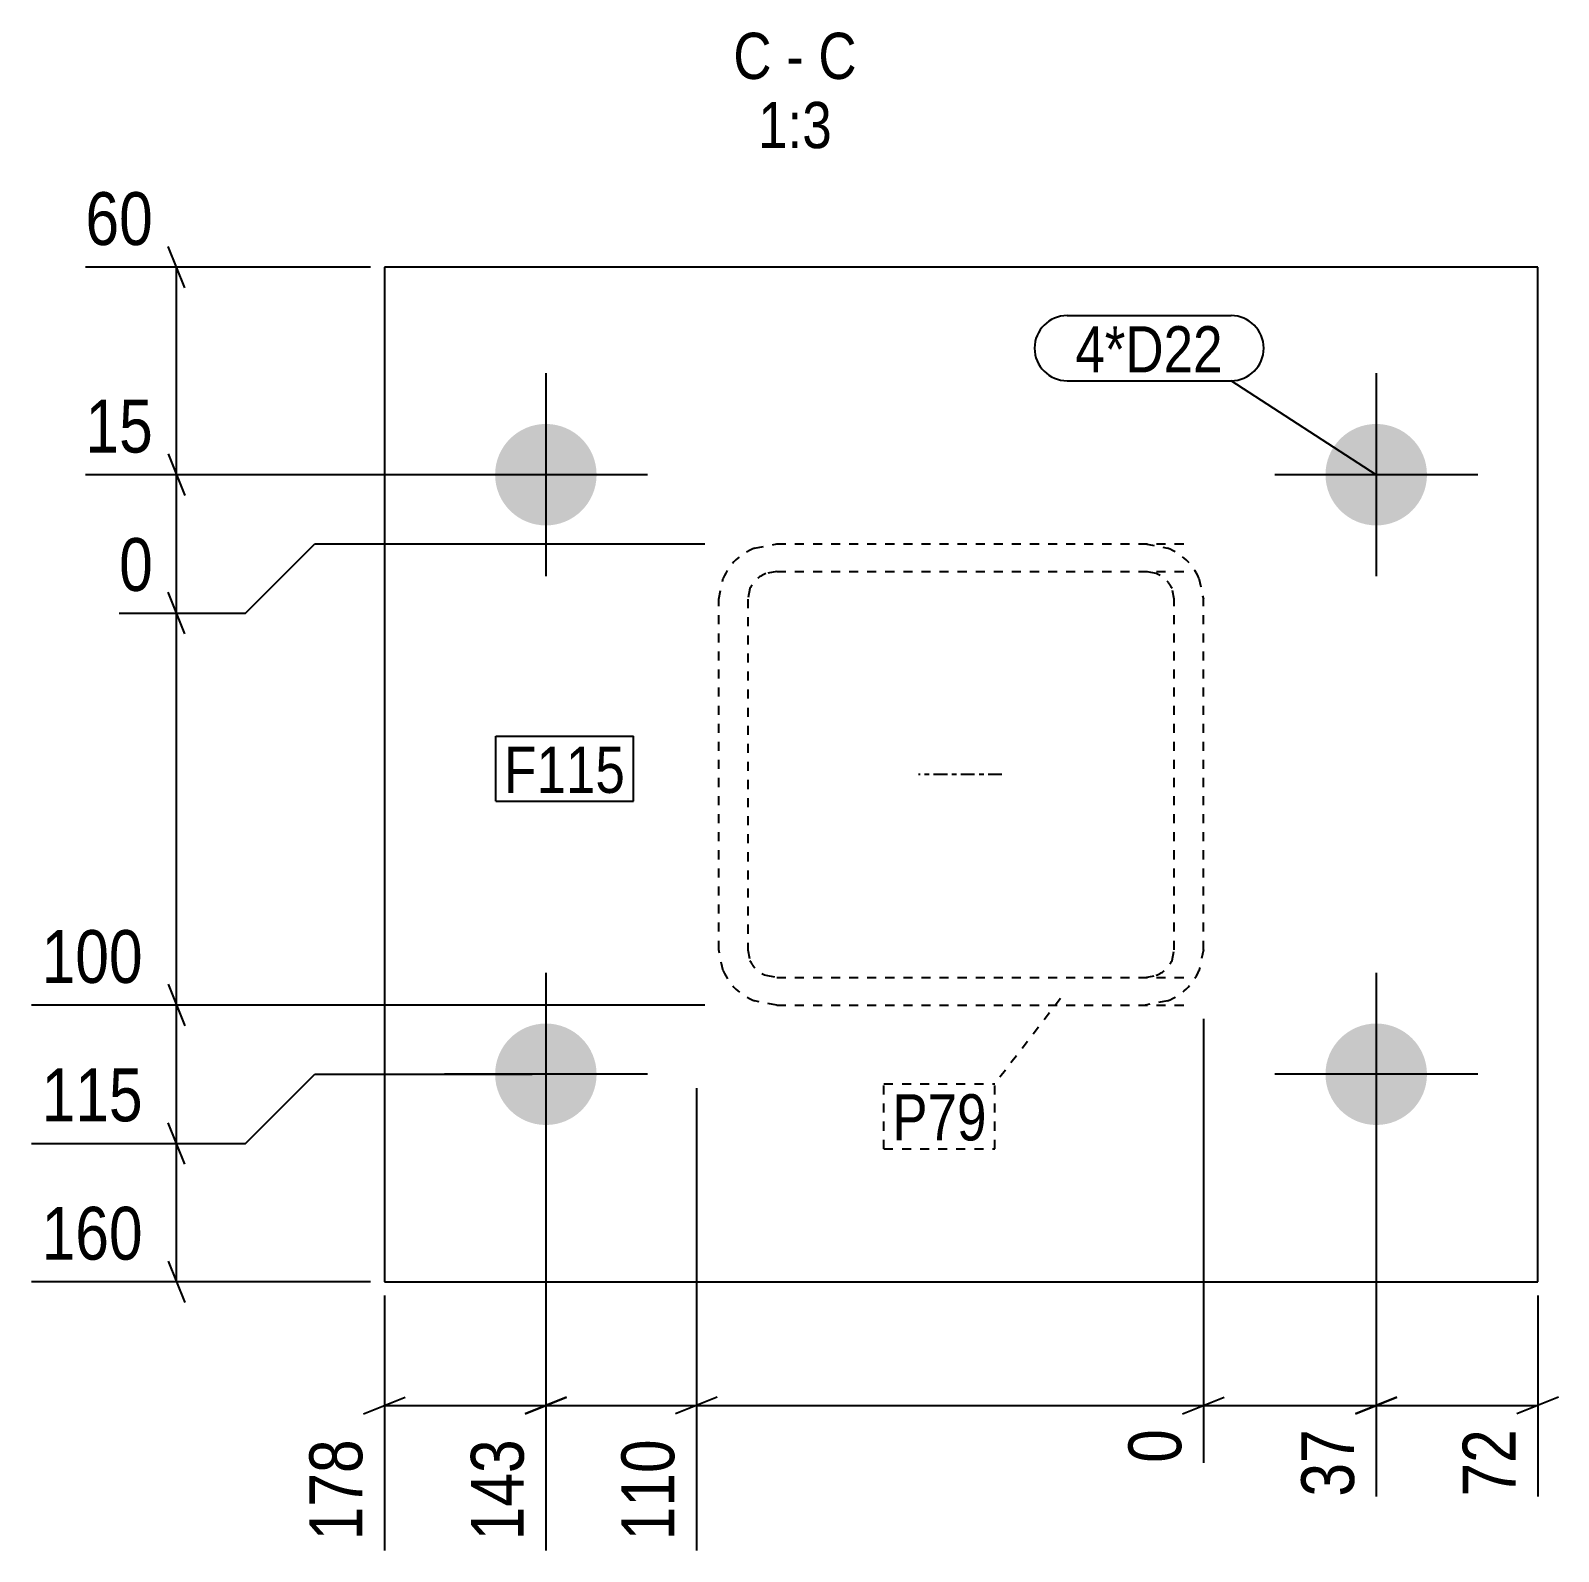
# Model space of a CAD drawing. Header units: millimetres. Extents: x 7 to 37850, y 5 to 1028.
# Drawn here: x 37518.9 to 37850.1, y 7 to 336.7 of the extents above; entities that cross this region are included whole.
import ezdxf

# ---------------------------------------------------------------- set-up
doc = ezdxf.new("R2010")
doc.units = ezdxf.units.MM
doc.linetypes.add('DXK_LINE_DOT2', pattern=[3.9198, 1.9599, -1.9599])
doc.linetypes.add('DXK_LINE_DOT3', pattern=[5.9187, 2.979, -0.9799, 0.9799, -0.9799])
for name, color, linetype in [('MÅLSÆTNING', 7, 'Continuous'), ('STÅL', 7, 'Continuous'), ('TEKST', 7, 'Continuous')]:
    doc.layers.add(name, color=color, linetype=linetype)
doc.styles.add('Arial Narrow', font='ARIALN.TTF', dxfattribs={"height": 0.2})

msp = doc.modelspace()

# ---------------------------------------------------------------- hatches: boundary and pattern name
at = {"layer": 'STÅL', "linetype": 'Continuous'}
for points in [[(37630.64, 229.45, -1), (37630.64, 251.45, -1)], [(37810.64, 229.45, -1), (37810.64, 251.45, -1)], [(37630.64, 99.45, -1), (37630.64, 121.45, -1)], [(37810.64, 99.45, -1), (37810.64, 121.45, -1)]]:
    msp.add_hatch(color=4, dxfattribs=at).paths.add_polyline_path(points)

# ---------------------------------------------------------------- linework, layer by layer
at = {"layer": 'MÅLSÆTNING', "color": 7, "linetype": 'Continuous'}
for p, q in [((37552.36, 280.95), (37548.76, 289.95)), ((37592.64, 285.45), (37530.84, 285.45)), ((37550.56, 240.45), (37550.56, 285.45)), ((37548.76, 244.95), (37552.36, 235.95)), ((37548.76, 244.95), (37552.36, 235.95)), ((37627.64, 240.45), (37530.84, 240.45)), ((37627.64, 240.45), (37530.84, 240.45)), ((37550.56, 210.45), (37550.56, 240.45)), ((37565.56, 210.45), (37580.56, 225.45)), ((37565.56, 210.45), (37580.56, 225.45)), ((37580.56, 225.45), (37665.11, 225.45)), ((37580.56, 225.45), (37665.11, 225.45)), ((37552.36, 205.95), (37548.76, 214.95)), ((37538.15, 210.45), (37565.56, 210.45)), ((37538.15, 210.45), (37565.56, 210.45)), ((37550.56, 125.45), (37550.56, 210.45)), ((37548.76, 129.95), (37552.36, 120.95)), ((37548.76, 129.95), (37552.36, 120.95)), ((37665.11, 125.45), (37519.15, 125.45)), ((37665.11, 125.45), (37519.16, 125.45)), ((37550.56, 95.45), (37550.56, 125.45)), ((37773.17, 122.45), (37773.17, 26.2)), ((37773.17, 122.45), (37773.17, 26.2)), ((37565.56, 95.45), (37580.56, 110.45)), ((37565.56, 95.45), (37580.56, 110.45)), ((37580.56, 110.45), (37627.64, 110.45)), ((37580.56, 110.45), (37627.64, 110.45)), ((37630.64, 107.45), (37630.64, 7.2)), ((37630.64, 107.45), (37630.64, 7.2)), ((37663.27, 107.45), (37663.27, 7.2)), ((37663.27, 107.45), (37663.27, 7.2)), ((37810.64, 107.45), (37810.64, 18.88)), ((37810.64, 107.45), (37810.64, 18.88)), ((37552.36, 90.95), (37548.76, 99.95)), ((37552.36, 90.95), (37548.76, 99.95)), ((37519.15, 95.45), (37565.56, 95.45)), ((37519.16, 95.45), (37565.56, 95.45)), ((37550.56, 65.45), (37550.56, 95.45)), ((37548.76, 69.95), (37552.36, 60.95)), ((37592.64, 65.45), (37519.16, 65.45)), ((37595.64, 62.45), (37595.64, 7.2)), ((37845.64, 62.45), (37845.64, 18.88)), ((37591.14, 36.81), (37600.14, 40.41)), ((37626.14, 36.81), (37635.14, 40.41)), ((37635.14, 40.41), (37626.14, 36.81)), ((37667.77, 40.41), (37658.77, 36.81)), ((37667.77, 40.41), (37658.77, 36.81)), ((37768.67, 36.81), (37777.67, 40.41)), ((37768.67, 36.81), (37777.67, 40.41)), ((37815.14, 40.41), (37806.14, 36.81)), ((37850.14, 40.41), (37841.14, 36.81)), ((37595.64, 38.61), (37630.64, 38.61)), ((37630.64, 38.61), (37663.27, 38.61)), ((37663.27, 38.61), (37773.17, 38.61)), ((37773.17, 38.61), (37810.64, 38.61)), ((37810.64, 38.61), (37845.64, 38.61))]:
    msp.add_line(p, q, dxfattribs=at)
at = {"layer": 'STÅL', "color": 2, "linetype": 'Continuous'}
for p, q in [((37845.64, 285.45), (37595.64, 285.45)), ((37595.64, 285.45), (37595.64, 65.45)), ((37845.64, 65.45), (37845.64, 285.45)), ((37595.64, 65.45), (37845.64, 65.45))]:
    msp.add_line(p, q, dxfattribs=at)
at = {"layer": 'STÅL', "color": 4, "linetype": 'Continuous'}
for p, q in [((37630.64, 262.45), (37630.64, 218.45)), ((37810.64, 262.45), (37810.64, 218.45)), ((37652.64, 240.45), (37608.64, 240.45)), ((37832.64, 240.45), (37788.64, 240.45)), ((37630.64, 132.45), (37630.64, 88.45)), ((37810.64, 132.45), (37810.64, 88.45)), ((37652.64, 110.45), (37608.64, 110.45)), ((37832.64, 110.45), (37788.64, 110.45))]:
    msp.add_line(p, q, dxfattribs=at)
at = {"layer": 'STÅL', "color": 7, "linetype": 'DXK_LINE_DOT2'}
for p, q in [((37675.89, 224.53), (37680.71, 225.45)), ((37680.71, 225.45), (37769.44, 225.45)), ((37760.56, 225.45), (37765.39, 224.53)), ((37680.71, 219.45), (37678.3, 218.99)), ((37680.71, 219.45), (37769.44, 219.45)), ((37762.97, 218.99), (37760.56, 219.45)), ((37668.11, 213.45), (37669.07, 218.04)), ((37674.89, 215.74), (37674.41, 213.45)), ((37766.86, 213.45), (37766.38, 215.74)), ((37772.21, 218.04), (37773.17, 213.45)), ((37668.11, 137.45), (37668.11, 213.45)), ((37674.41, 213.45), (37674.41, 137.45)), ((37766.86, 137.45), (37766.86, 213.45)), ((37773.17, 137.45), (37773.17, 213.45)), ((37669.07, 132.86), (37668.11, 137.45)), ((37674.41, 137.45), (37674.89, 135.15)), ((37766.38, 135.15), (37766.86, 137.45)), ((37773.17, 137.45), (37772.21, 132.86)), ((37678.3, 131.91), (37680.71, 131.45)), ((37680.71, 131.45), (37769.44, 131.45)), ((37760.56, 131.45), (37762.97, 131.91)), ((37680.71, 125.45), (37675.89, 126.36)), ((37765.39, 126.36), (37760.56, 125.45)), ((37680.71, 125.45), (37769.44, 125.45))]:
    msp.add_line(p, q, dxfattribs=at)
at = {"layer": 'STÅL', "color": 7, "linetype": 'DXK_LINE_DOT3'}
msp.add_line((37729.51, 175.45), (37711.44, 175.45), dxfattribs=at)
at = {"layer": 'STÅL', "color": 7, "linetype": 'DXK_LINE_DOT2'}
for centre, radius, start, end in [((37680.33, 213.04), 12.32, 111.1108, 156.0615), ((37760.95, 213.04), 12.32, 23.9385, 68.8892), ((37680.52, 213.25), 6.16, 111.1108, 156.0615), ((37760.75, 213.25), 6.16, 23.9385, 68.8892), ((37680.33, 137.86), 12.32, 203.9385, 248.8892), ((37680.52, 137.65), 6.16, 203.9385, 248.8892), ((37760.75, 137.65), 6.16, 291.1108, 336.0615), ((37760.95, 137.86), 12.32, 291.1108, 336.0615)]:
    msp.add_arc(centre, radius, start, end, dxfattribs=at)
at = {"layer": 'TEKST', "color": 7, "linetype": 'Continuous'}
for p, q in [((37743.62, 274.93), (37779.19, 274.93)), ((37743.62, 260.83), (37779.19, 260.83)), ((37810.64, 240.45), (37779.19, 260.83)), ((37619.8, 183.76), (37649.62, 183.76)), ((37619.8, 169.66), (37619.8, 183.76)), ((37649.62, 169.66), (37649.62, 183.76)), ((37619.8, 169.66), (37649.62, 169.66))]:
    msp.add_line(p, q, dxfattribs=at)
at = {"layer": 'TEKST', "color": 7, "linetype": 'DXK_LINE_DOT2'}
for p, q in [((37742.22, 126.89), (37728, 108.4)), ((37703.93, 108.4), (37728, 108.4)), ((37703.93, 94.3), (37703.93, 108.4)), ((37728, 94.3), (37728, 108.4)), ((37703.93, 94.3), (37728, 94.3))]:
    msp.add_line(p, q, dxfattribs=at)
at = {"layer": 'TEKST', "color": 7, "linetype": 'Continuous'}
for centre, start, end in [((37743.62, 267.88), 90, 270), ((37779.19, 267.88), 270, 90)]:
    msp.add_arc(centre, 7.05, start, end, dxfattribs=at)

# ---------------------------------------------------------------- wipeouts: each hides what was drawn before it
at = {"color": 0, "linetype": 'Continuous'}
for points, layer in [([(37545.68, 127.85), (37545.68, 144.65), (37518.94, 144.65), (37518.94, 127.85)], 'MÅLSÆTNING'), ([(37545.68, 97.85), (37545.68, 114.65), (37518.94, 114.65), (37518.94, 97.85)], 'MÅLSÆTNING'), ([(37545.68, 67.85), (37545.68, 84.65), (37518.94, 84.65), (37518.94, 67.85)], 'MÅLSÆTNING'), ([(37593.24, 33.72), (37576.44, 33.72), (37576.44, 6.99), (37593.24, 6.99)], 'MÅLSÆTNING'), ([(37628.24, 33.72), (37611.44, 33.72), (37611.44, 6.99), (37628.24, 6.99)], 'MÅLSÆTNING'), ([(37660.87, 33.72), (37644.07, 33.72), (37644.07, 6.99), (37660.87, 6.99)], 'MÅLSÆTNING'), ([(37679.58, 326.25), (37679.58, 336.75), (37671.28, 336.75), (37671.28, 326.25)], 'TEKST'), ([(37686.56, 326.25), (37686.56, 336.75), (37682.73, 336.75), (37682.73, 326.25)], 'TEKST'), ([(37698.01, 326.25), (37698.01, 336.75), (37689.71, 336.75), (37689.71, 326.25)], 'TEKST'), ([(37692.64, 311.25), (37692.64, 321.75), (37676.65, 321.75), (37676.65, 311.25)], 'TEKST')]:
    msp.add_wipeout(points, dxfattribs=at).dxf.layer = layer
at = {"color": 0}
for points in [[(37777.39, 262.63), (37777.39, 273.13), (37745.42, 273.13), (37745.42, 262.63)], [(37647.82, 171.46), (37647.82, 181.96), (37621.6, 181.96), (37621.6, 171.46)], [(37726.2, 96.1), (37726.2, 106.6), (37705.73, 106.6), (37705.73, 96.1)]]:
    msp.add_wipeout(points, dxfattribs=at).dxf.layer = 'TEKST'

# ---------------------------------------------------------------- next in the draw order: texts
at = {"layer": 'MÅLSÆTNING', "color": 3, "linetype": 'Continuous', "style": 'Arial Narrow'}
for s, p in [('100', (37521.34, 130.25)), ('115', (37521.34, 100.25)), ('160', (37521.34, 70.25))]:
    msp.add_text(s, height=11.453, dxfattribs=at).set_placement(p)
for s, p in [('178', (37590.84, 9.39)), ('143', (37625.84, 9.39)), ('110', (37658.47, 9.39))]:
    msp.add_text(s, height=11.453, rotation=90.0002, dxfattribs=at).set_placement(p)
at = {"layer": 'TEKST', "color": 3, "linetype": 'Continuous', "style": 'Arial Narrow'}
for s, height, p in [('C', 10.02, (37671.28, 326.25)), ('C', 10.02, (37689.71, 326.25)), ('-', 10.02, (37682.73, 326.25)), ('1:3', 10.021, (37676.65, 311.25))]:
    msp.add_text(s, height=height, dxfattribs=at).set_placement(p)

# ---------------------------------------------------------------- next in the draw order: wipeouts: each hides what was drawn before it
at = {"color": 0, "linetype": 'Continuous'}
for points in [[(37547.86, 287.85), (37547.86, 304.65), (37528.44, 304.65), (37528.44, 287.85)], [(37547.86, 242.85), (37547.86, 259.65), (37528.44, 259.65), (37528.44, 242.85)], [(37547.86, 212.85), (37547.86, 229.65), (37535.75, 229.65), (37535.75, 212.85)], [(37770.77, 35.91), (37753.97, 35.91), (37753.97, 23.8), (37770.77, 23.8)], [(37808.24, 35.91), (37791.44, 35.91), (37791.44, 16.48), (37808.24, 16.48)], [(37843.24, 35.91), (37826.44, 35.91), (37826.44, 16.48), (37843.24, 16.48)]]:
    msp.add_wipeout(points, dxfattribs=at).dxf.layer = 'MÅLSÆTNING'
at = {"color": 0}
for points in [[(37777.39, 262.63), (37777.39, 273.13), (37745.42, 273.13), (37745.42, 262.63)], [(37647.82, 171.46), (37647.82, 181.96), (37621.6, 181.96), (37621.6, 171.46)], [(37726.2, 96.1), (37726.2, 106.6), (37705.73, 106.6), (37705.73, 96.1)]]:
    msp.add_wipeout(points, dxfattribs=at).dxf.layer = 'TEKST'

# ---------------------------------------------------------------- next in the draw order: linework, layer by layer
at = {"layer": 'MÅLSÆTNING', "color": 7, "linetype": 'Continuous'}
for p, q in [((37552.36, 205.95), (37548.76, 214.95)), ((37806.14, 36.81), (37815.14, 40.41))]:
    msp.add_line(p, q, dxfattribs=at)

# ---------------------------------------------------------------- next in the draw order: texts
at = {"layer": 'MÅLSÆTNING', "color": 3, "linetype": 'Continuous', "style": 'Arial Narrow'}
for s, height, p in [('60', 11.453, (37530.84, 290.25)), ('15', 11.453, (37530.84, 245.25)), ('0', 11.45, (37538.15, 215.25))]:
    msp.add_text(s, height=height, dxfattribs=at).set_placement(p)
for s, height, p in [('0', 11.45, (37768.37, 26.2)), ('37', 11.453, (37805.84, 18.88)), ('72', 11.453, (37840.84, 18.88))]:
    msp.add_text(s, height=height, rotation=90.0002, dxfattribs=at).set_placement(p)
at = {"layer": 'TEKST', "color": 3, "style": 'Arial Narrow'}
for s, p in [('4*D22', (37745.42, 262.63)), ('F115', (37621.6, 171.46)), ('P79', (37705.73, 96.1))]:
    msp.add_text(s, height=10.021, dxfattribs=at).set_placement(p)

doc.saveas('drawing.dxf')
